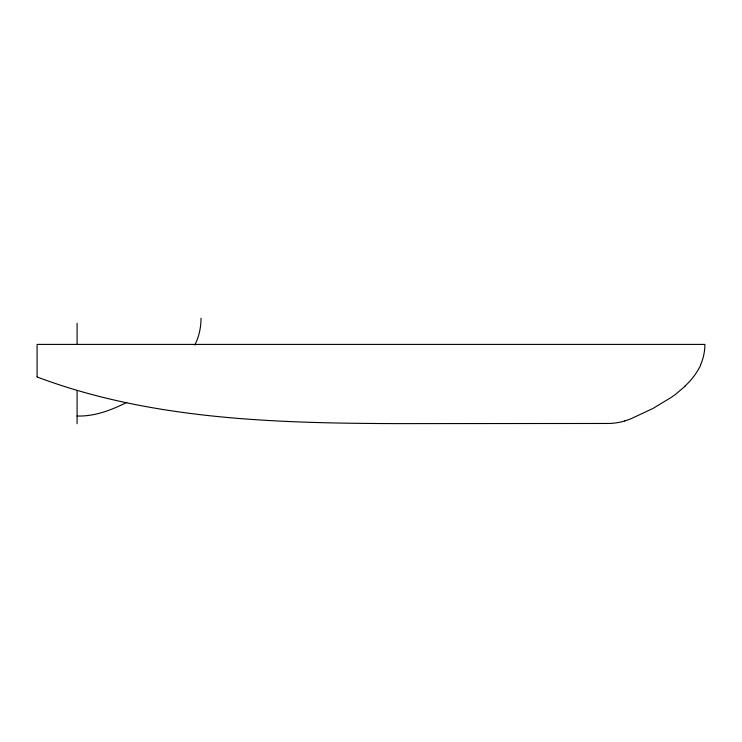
<?xml version="1.0" encoding="UTF-8"?>
<svg xmlns="http://www.w3.org/2000/svg" width="742" height="742" viewBox="0 0 742 742"><rect width="100%" height="100%" fill="white"/><g stroke="black" fill="none" stroke-linecap="round" stroke-linejoin="round"><path stroke-width="1.11" d="M194.849 345.058L196.955 340.337A61.595 61.595 0 0 0 201.026 318.244M685.024 386.257L676.11 393.872A131.492 131.492 0 0 1 671.436 397.285L652.895 408.49L630.663 418.896A99.743 99.743 0 0 1 628.353 419.731L624.718 420.918M126.799 402.377C111.374 410.113 94.624 416.596 77.085 416.002M77.085 323.271L77.085 344.399M77.085 390.403L77.085 423.756M37.1 376.843L37.1 344.409L704.891 344.409A50.604 50.604 0 0 1 700.467 365.064M37.1 376.982C151.377 420.037 277.378 423.228 398.435 423.617L609.674 423.469A65.092 65.092 0 0 0 624.736 421.011M700.698 365.175A70.499 70.499 0 0 1 684.903 386.128"/></g></svg>
